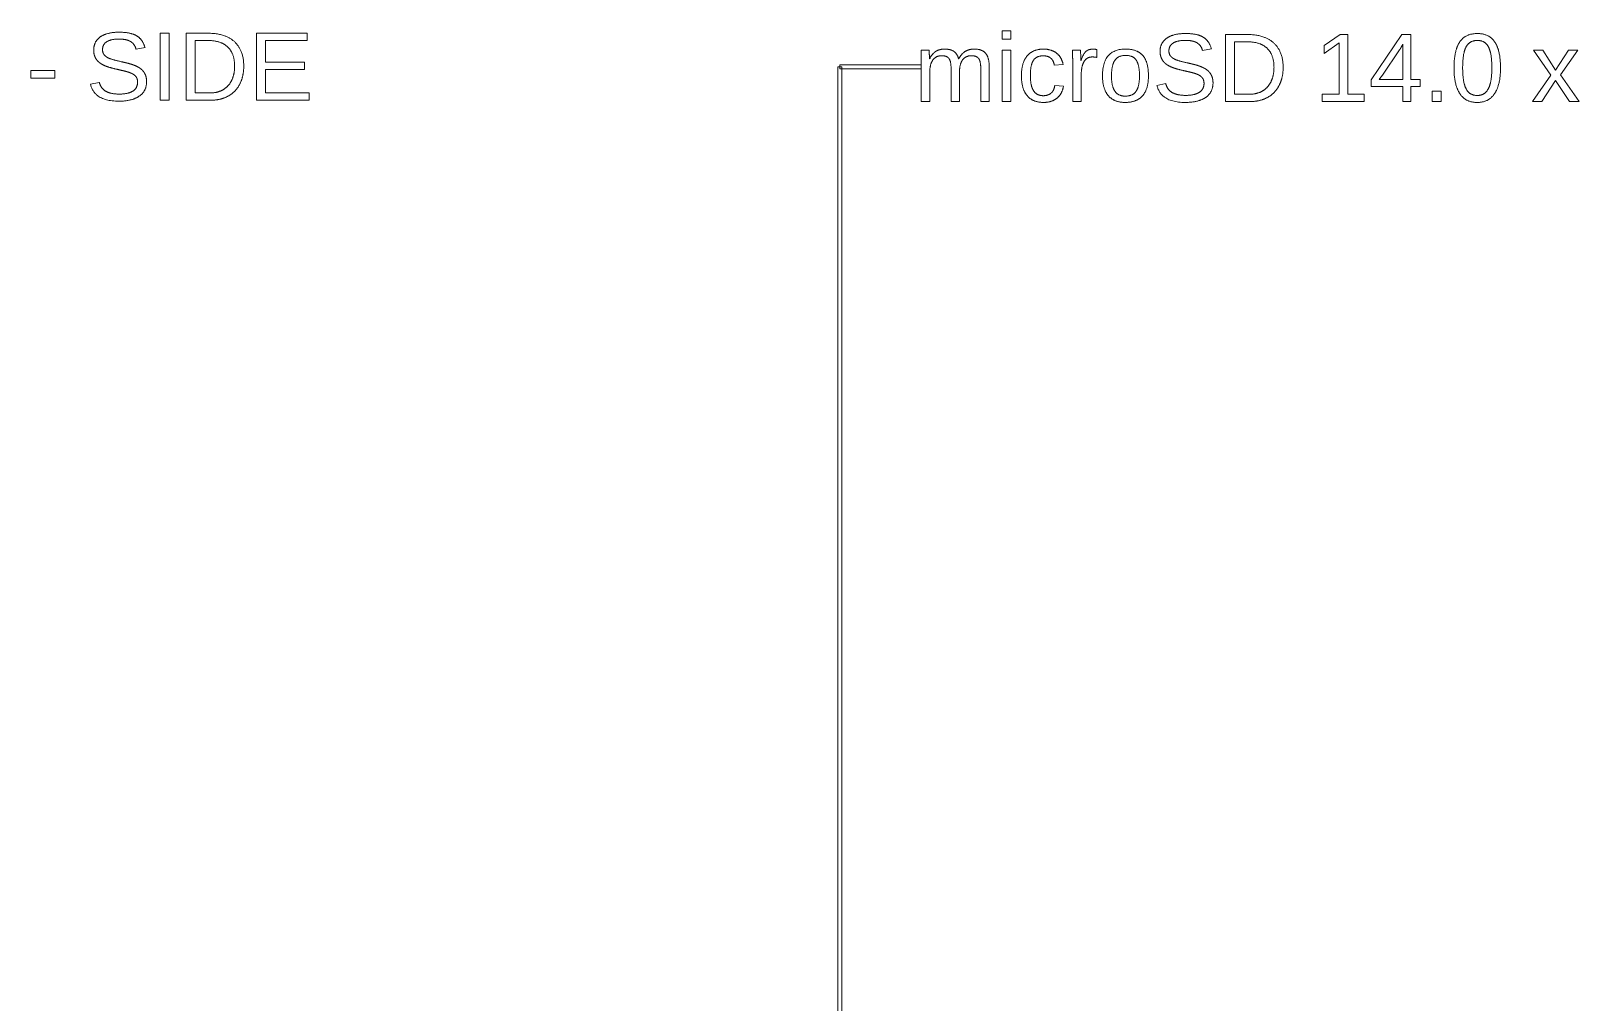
# Model space of a CAD drawing. Header units: millimetres. Extents: x 10 to 414, y 10 to 287.
# Drawn here: x 190.06 to 228.22, y 121.94 to 145.88 of the extents above; entities that cross this region are included whole.
import ezdxf

# ---------------------------------------------------------------- set-up
doc = ezdxf.new("R2010")
doc.units = ezdxf.units.MM
doc.layers.add('dimensions', color=7, linetype='Continuous', lineweight=13)

msp = doc.modelspace()

# ---------------------------------------------------------------- linework, layer by layer
at = {"layer": 'dimensions'}
for p, q in [((193.243, 145.825), (193.243, 144.174)), ((193.466, 145.825), (193.243, 145.825)), ((193.466, 144.174), (193.466, 145.825)), ((193.885, 145.825), (193.885, 144.174)), ((194.431, 145.825), (193.885, 145.825)), ((195.618, 145.825), (195.618, 144.174)), ((196.871, 145.825), (195.618, 145.825)), ((196.871, 145.642), (196.871, 145.825)), ((214, 145.881), (214, 145.68)), ((214.211, 145.881), (214, 145.881)), ((214.211, 145.68), (214.211, 145.881)), ((219.505, 145.793), (219.505, 144.142)), ((220.051, 145.793), (219.505, 145.793)), ((222.329, 145.793), (221.939, 145.525)), ((222.523, 145.793), (222.329, 145.793)), ((222.523, 144.321), (222.523, 145.793)), ((223.854, 145.793), (223.098, 144.68)), ((224.075, 145.793), (223.854, 145.793)), ((224.075, 144.682), (224.075, 145.793)), ((192.652, 145.431), (192.872, 145.47)), ((194.109, 145.646), (194.426, 145.646)), ((194.109, 144.353), (194.109, 145.646)), ((195.842, 145.642), (196.871, 145.642)), ((195.842, 145.113), (195.842, 145.642)), ((212.199, 145.41), (212, 145.41)), ((214, 145.68), (214.211, 145.68)), ((214, 145.41), (214, 144.142)), ((214.211, 145.41), (214, 145.41)), ((214.211, 144.142), (214.211, 145.41)), ((215.932, 145.41), (215.732, 145.41)), ((216.332, 145.229), (216.332, 145.422)), ((218.939, 145.4), (219.159, 145.438)), ((219.729, 145.614), (220.046, 145.614)), ((219.729, 144.321), (219.729, 145.614)), ((221.939, 145.326), (222.311, 145.592)), ((221.939, 145.525), (221.939, 145.326)), ((222.311, 145.592), (222.311, 144.321)), ((223.374, 144.793), (223.797, 145.416)), ((223.876, 145.555), (223.876, 144.682)), ((227.094, 145.41), (227.524, 144.794)), ((227.327, 145.41), (227.094, 145.41)), ((227.643, 144.917), (227.327, 145.41)), ((227.957, 145.41), (227.643, 144.917)), ((227.763, 144.796), (228.193, 145.41)), ((228.193, 145.41), (227.957, 145.41)), ((196.8, 145.113), (195.842, 145.113)), ((196.8, 144.932), (196.8, 145.113)), ((212, 145.05), (210, 145.05)), ((210, 145.05), (210, 144.95)), ((212, 144.95), (212, 145.05)), ((212.007, 145.139), (212.007, 144.142)), ((212.212, 145.193), (212.209, 145.193)), ((212.93, 145.193), (212.927, 145.193)), ((215.286, 145.039), (215.503, 145.055)), ((215.739, 145.115), (215.739, 144.142)), ((215.946, 145.151), (215.941, 145.151)), ((190.061, 144.905), (190.061, 144.718)), ((190.647, 144.905), (190.061, 144.905)), ((190.061, 144.718), (190.647, 144.718)), ((190.647, 144.718), (190.647, 144.905)), ((195.842, 144.932), (196.8, 144.932)), ((195.842, 144.357), (195.842, 144.932)), ((210.05, 145), (209.95, 145)), ((209.95, 145), (209.95, 116.909)), ((210, 144.95), (212, 144.95)), ((210.05, 116.909), (210.05, 145)), ((212.217, 144.142), (212.217, 144.877)), ((212.741, 144.946), (212.741, 144.142)), ((212.949, 144.142), (212.949, 144.877)), ((213.473, 144.946), (213.473, 144.142)), ((213.682, 144.142), (213.682, 144.987)), ((215.95, 144.142), (215.95, 144.803)), ((223.098, 144.68), (223.098, 144.516)), ((223.292, 144.682), (223.311, 144.706)), ((223.876, 144.682), (223.292, 144.682)), ((223.311, 144.706), (223.374, 144.793)), ((224.307, 144.682), (224.075, 144.682)), ((224.307, 144.516), (224.307, 144.682)), ((227.524, 144.794), (227.073, 144.142)), ((227.3, 144.142), (227.643, 144.662)), ((227.643, 144.662), (227.984, 144.142)), ((228.22, 144.142), (227.763, 144.796)), ((191.746, 144.613), (191.529, 144.57)), ((194.477, 144.353), (194.109, 144.353)), ((196.919, 144.357), (195.842, 144.357)), ((196.919, 144.174), (196.919, 144.357)), ((215.51, 144.52), (215.296, 144.534)), ((218.033, 144.582), (217.816, 144.538)), ((220.096, 144.321), (219.729, 144.321)), ((221.891, 144.321), (221.891, 144.142)), ((222.311, 144.321), (221.891, 144.321)), ((222.925, 144.321), (222.523, 144.321)), ((222.925, 144.142), (222.925, 144.321)), ((223.098, 144.516), (223.876, 144.516)), ((223.876, 144.516), (223.876, 144.142)), ((224.075, 144.516), (224.307, 144.516)), ((224.075, 144.142), (224.075, 144.516)), ((224.596, 144.399), (224.596, 144.142)), ((224.825, 144.399), (224.596, 144.399)), ((224.825, 144.142), (224.825, 144.399)), ((193.243, 144.174), (193.466, 144.174)), ((193.885, 144.174), (194.502, 144.174)), ((195.618, 144.174), (196.919, 144.174)), ((212.007, 144.142), (212.217, 144.142)), ((212.741, 144.142), (212.949, 144.142)), ((213.473, 144.142), (213.682, 144.142)), ((214, 144.142), (214.211, 144.142)), ((215.739, 144.142), (215.95, 144.142)), ((219.505, 144.142), (220.122, 144.142)), ((221.891, 144.142), (222.925, 144.142)), ((223.876, 144.142), (224.075, 144.142)), ((224.596, 144.142), (224.825, 144.142)), ((227.073, 144.142), (227.3, 144.142)), ((227.984, 144.142), (228.22, 144.142))]:
    msp.add_line(p, q, dxfattribs=at)
for points in [[(191.769, 145.735), (191.931, 145.85), (192.234, 145.85)], [(192.234, 145.85), (192.515, 145.85), (192.664, 145.763)], [(194.431, 145.825), (194.85, 145.825), (195.078, 145.615)], [(218.056, 145.703), (218.218, 145.818), (218.52, 145.818)], [(218.52, 145.818), (218.802, 145.818), (218.95, 145.732)], [(220.051, 145.793), (220.47, 145.793), (220.698, 145.583)], [(225.277, 145.606), (225.416, 145.818), (225.716, 145.818)], [(225.716, 145.818), (226.007, 145.818), (226.146, 145.604)], [(191.607, 145.408), (191.607, 145.62), (191.769, 145.735)], [(191.638, 145.244), (191.607, 145.315), (191.607, 145.408)], [(191.929, 145.615), (191.825, 145.55), (191.825, 145.42)], [(191.825, 145.42), (191.825, 145.343), (191.865, 145.294)], [(192.231, 145.681), (192.033, 145.681), (191.929, 145.615)], [(192.514, 145.622), (192.412, 145.681), (192.231, 145.681)], [(192.652, 145.431), (192.616, 145.562), (192.514, 145.622)], [(192.664, 145.763), (192.813, 145.677), (192.872, 145.47)], [(194.913, 145.485), (194.745, 145.646), (194.426, 145.646)], [(195.081, 145.016), (195.081, 145.323), (194.913, 145.485)], [(195.078, 145.615), (195.306, 145.404), (195.306, 145.016)], [(212.007, 145.139), (212.007, 145.361), (212, 145.41)], [(212.199, 145.41), (212.2, 145.404), (212.202, 145.379)], [(212.368, 145.381), (212.456, 145.434), (212.582, 145.434)], [(212.582, 145.434), (212.727, 145.434), (212.81, 145.376)], [(213.089, 145.377), (213.182, 145.434), (213.315, 145.434)], [(213.315, 145.434), (213.507, 145.434), (213.594, 145.329)], [(214.616, 145.265), (214.756, 145.434), (215.019, 145.434)], [(215.019, 145.434), (215.213, 145.434), (215.342, 145.333)], [(215.739, 145.115), (215.739, 145.248), (215.732, 145.41)], [(215.932, 145.41), (215.941, 145.195), (215.941, 145.151)], [(216.062, 145.374), (216.127, 145.434), (216.247, 145.434)], [(216.247, 145.434), (216.289, 145.434), (216.332, 145.422)], [(216.473, 144.777), (216.473, 145.434), (217.041, 145.434)], [(217.041, 145.434), (217.332, 145.434), (217.469, 145.274)], [(217.893, 145.376), (217.893, 145.588), (218.056, 145.703)], [(218.216, 145.584), (218.111, 145.518), (218.111, 145.388)], [(218.111, 145.388), (218.111, 145.312), (218.152, 145.262)], [(218.518, 145.649), (218.32, 145.649), (218.216, 145.584)], [(218.8, 145.59), (218.698, 145.649), (218.518, 145.649)], [(218.939, 145.4), (218.902, 145.531), (218.8, 145.59)], [(218.95, 145.732), (219.099, 145.646), (219.159, 145.438)], [(220.533, 145.453), (220.365, 145.614), (220.046, 145.614)], [(220.701, 144.985), (220.701, 145.292), (220.533, 145.453)], [(220.698, 145.583), (220.926, 145.373), (220.926, 144.985)], [(223.843, 145.493), (223.813, 145.438), (223.797, 145.416)], [(223.876, 145.555), (223.873, 145.548), (223.843, 145.493)], [(225.138, 144.968), (225.138, 145.394), (225.277, 145.606)], [(225.436, 145.489), (225.351, 145.33), (225.351, 144.968)], [(225.716, 145.647), (225.521, 145.647), (225.436, 145.489)], [(225.988, 145.486), (225.905, 145.647), (225.716, 145.647)], [(226.071, 144.968), (226.071, 145.326), (225.988, 145.486)], [(226.146, 145.604), (226.285, 145.389), (226.285, 144.968)], [(191.727, 145.119), (191.669, 145.172), (191.638, 145.244)], [(191.887, 145.022), (191.786, 145.066), (191.727, 145.119)], [(191.865, 145.294), (191.905, 145.244), (191.982, 145.209)], [(192.184, 144.936), (191.989, 144.979), (191.887, 145.022)], [(191.982, 145.209), (192.058, 145.175), (192.285, 145.124)], [(192.285, 145.124), (192.361, 145.107), (192.437, 145.088)], [(192.437, 145.088), (192.513, 145.07), (192.582, 145.045)], [(192.582, 145.045), (192.651, 145.02), (192.711, 144.986)], [(195.007, 144.662), (195.081, 144.812), (195.081, 145.016)], [(195.306, 145.016), (195.306, 144.761), (195.207, 144.569)], [(212.202, 145.379), (212.203, 145.353), (212.204, 145.319)], [(212.204, 145.319), (212.206, 145.286), (212.209, 145.193)], [(212.212, 145.193), (212.28, 145.328), (212.368, 145.381)], [(212.295, 145.168), (212.217, 145.064), (212.217, 144.877)], [(212.509, 145.271), (212.374, 145.271), (212.295, 145.168)], [(212.69, 145.2), (212.64, 145.271), (212.509, 145.271)], [(212.741, 144.946), (212.741, 145.13), (212.69, 145.2)], [(212.81, 145.376), (212.894, 145.319), (212.927, 145.193)], [(212.93, 145.193), (212.996, 145.321), (213.089, 145.377)], [(213.026, 145.168), (212.949, 145.066), (212.949, 144.877)], [(213.241, 145.271), (213.103, 145.271), (213.026, 145.168)], [(213.423, 145.2), (213.372, 145.271), (213.241, 145.271)], [(213.473, 144.946), (213.473, 145.13), (213.423, 145.2)], [(213.594, 145.329), (213.682, 145.225), (213.682, 144.987)], [(214.475, 144.777), (214.475, 145.097), (214.616, 145.265)], [(214.77, 145.157), (214.695, 145.046), (214.695, 144.782)], [(215.013, 145.268), (214.845, 145.268), (214.77, 145.157)], [(215.203, 145.206), (215.136, 145.268), (215.013, 145.268)], [(215.286, 145.039), (215.27, 145.144), (215.203, 145.206)], [(215.342, 145.333), (215.47, 145.232), (215.503, 145.055)], [(215.946, 145.151), (215.996, 145.314), (216.062, 145.374)], [(216.02, 145.127), (215.95, 145.014), (215.95, 144.803)], [(216.22, 145.24), (216.089, 145.24), (216.02, 145.127)], [(216.332, 145.229), (216.29, 145.24), (216.22, 145.24)], [(216.777, 145.156), (216.695, 145.035), (216.695, 144.777)], [(217.045, 145.278), (216.86, 145.278), (216.777, 145.156)], [(217.307, 145.159), (217.229, 145.278), (217.045, 145.278)], [(217.385, 144.777), (217.385, 145.04), (217.307, 145.159)], [(217.469, 145.274), (217.606, 145.114), (217.606, 144.777)], [(217.924, 145.212), (217.893, 145.284), (217.893, 145.376)], [(218.014, 145.087), (217.955, 145.141), (217.924, 145.212)], [(218.174, 144.991), (218.073, 145.034), (218.014, 145.087)], [(218.152, 145.262), (218.192, 145.212), (218.268, 145.178)], [(218.268, 145.178), (218.345, 145.143), (218.572, 145.093)], [(218.572, 145.093), (218.648, 145.075), (218.724, 145.057)], [(218.724, 145.057), (218.799, 145.039), (218.868, 145.013)], [(218.868, 145.013), (218.938, 144.988), (218.998, 144.954)], [(192.389, 144.887), (192.297, 144.91), (192.184, 144.936)], [(192.549, 144.832), (192.482, 144.865), (192.389, 144.887)], [(192.653, 144.749), (192.616, 144.8), (192.549, 144.832)], [(192.689, 144.618), (192.689, 144.699), (192.653, 144.749)], [(192.711, 144.986), (192.771, 144.952), (192.816, 144.903)], [(192.911, 144.63), (192.911, 144.401), (192.732, 144.276)], [(192.816, 144.903), (192.861, 144.854), (192.886, 144.787)], [(192.886, 144.787), (192.911, 144.72), (192.911, 144.63)], [(194.796, 144.433), (194.934, 144.512), (195.007, 144.662)], [(214.615, 144.287), (214.475, 144.455), (214.475, 144.777)], [(214.695, 144.782), (214.695, 144.529), (214.775, 144.407)], [(216.615, 144.288), (216.473, 144.457), (216.473, 144.777)], [(216.695, 144.777), (216.695, 144.527), (216.776, 144.401)], [(217.303, 144.396), (217.385, 144.518), (217.385, 144.777)], [(217.606, 144.777), (217.606, 144.445), (217.46, 144.282)], [(218.471, 144.904), (218.275, 144.947), (218.174, 144.991)], [(218.676, 144.856), (218.584, 144.878), (218.471, 144.904)], [(218.836, 144.801), (218.769, 144.834), (218.676, 144.856)], [(218.939, 144.718), (218.902, 144.768), (218.836, 144.801)], [(218.976, 144.586), (218.976, 144.667), (218.939, 144.718)], [(218.998, 144.954), (219.058, 144.92), (219.103, 144.871)], [(219.103, 144.871), (219.147, 144.822), (219.172, 144.755)], [(219.172, 144.755), (219.198, 144.688), (219.198, 144.598)], [(220.416, 144.401), (220.554, 144.481), (220.627, 144.631)], [(220.627, 144.631), (220.701, 144.781), (220.701, 144.985)], [(220.926, 144.985), (220.926, 144.729), (220.827, 144.538)], [(225.281, 144.336), (225.138, 144.552), (225.138, 144.968)], [(225.351, 144.968), (225.351, 144.617), (225.437, 144.454)], [(225.984, 144.457), (226.071, 144.624), (226.071, 144.968)], [(226.285, 144.968), (226.285, 144.555), (226.139, 144.337)], [(192.229, 144.15), (191.625, 144.15), (191.529, 144.57)], [(191.746, 144.613), (191.784, 144.464), (191.905, 144.395)], [(191.905, 144.395), (192.027, 144.325), (192.237, 144.325)], [(192.732, 144.276), (192.554, 144.15), (192.229, 144.15)], [(192.237, 144.325), (192.454, 144.325), (192.572, 144.399)], [(192.572, 144.399), (192.689, 144.474), (192.689, 144.618)], [(194.477, 144.353), (194.658, 144.353), (194.796, 144.433)], [(194.924, 144.276), (194.741, 144.174), (194.502, 144.174)], [(195.207, 144.569), (195.107, 144.378), (194.924, 144.276)], [(215.021, 144.119), (214.755, 144.119), (214.615, 144.287)], [(214.775, 144.407), (214.855, 144.285), (215.015, 144.285)], [(215.015, 144.285), (215.128, 144.285), (215.203, 144.346)], [(215.203, 144.346), (215.279, 144.407), (215.296, 144.534)], [(215.51, 144.52), (215.485, 144.337), (215.354, 144.228)], [(217.034, 144.119), (216.757, 144.119), (216.615, 144.288)], [(216.776, 144.401), (216.857, 144.275), (217.032, 144.275)], [(217.032, 144.275), (217.222, 144.275), (217.303, 144.396)], [(217.46, 144.282), (217.313, 144.119), (217.034, 144.119)], [(218.516, 144.119), (217.912, 144.119), (217.816, 144.538)], [(218.033, 144.582), (218.07, 144.433), (218.192, 144.363)], [(218.192, 144.363), (218.314, 144.293), (218.524, 144.293)], [(219.019, 144.244), (218.84, 144.119), (218.516, 144.119)], [(218.524, 144.293), (218.741, 144.293), (218.858, 144.368)], [(218.858, 144.368), (218.976, 144.442), (218.976, 144.586)], [(219.198, 144.598), (219.198, 144.37), (219.019, 144.244)], [(220.096, 144.321), (220.278, 144.321), (220.416, 144.401)], [(220.544, 144.244), (220.361, 144.142), (220.122, 144.142)], [(220.827, 144.538), (220.727, 144.346), (220.544, 144.244)], [(225.709, 144.119), (225.424, 144.119), (225.281, 144.336)], [(225.437, 144.454), (225.523, 144.291), (225.711, 144.291)], [(226.139, 144.337), (225.993, 144.119), (225.709, 144.119)], [(225.711, 144.291), (225.897, 144.291), (225.984, 144.457)], [(215.354, 144.228), (215.223, 144.119), (215.021, 144.119)]]:
    msp.add_open_spline(points, degree=2, dxfattribs=at)

doc.saveas('drawing.dxf')
